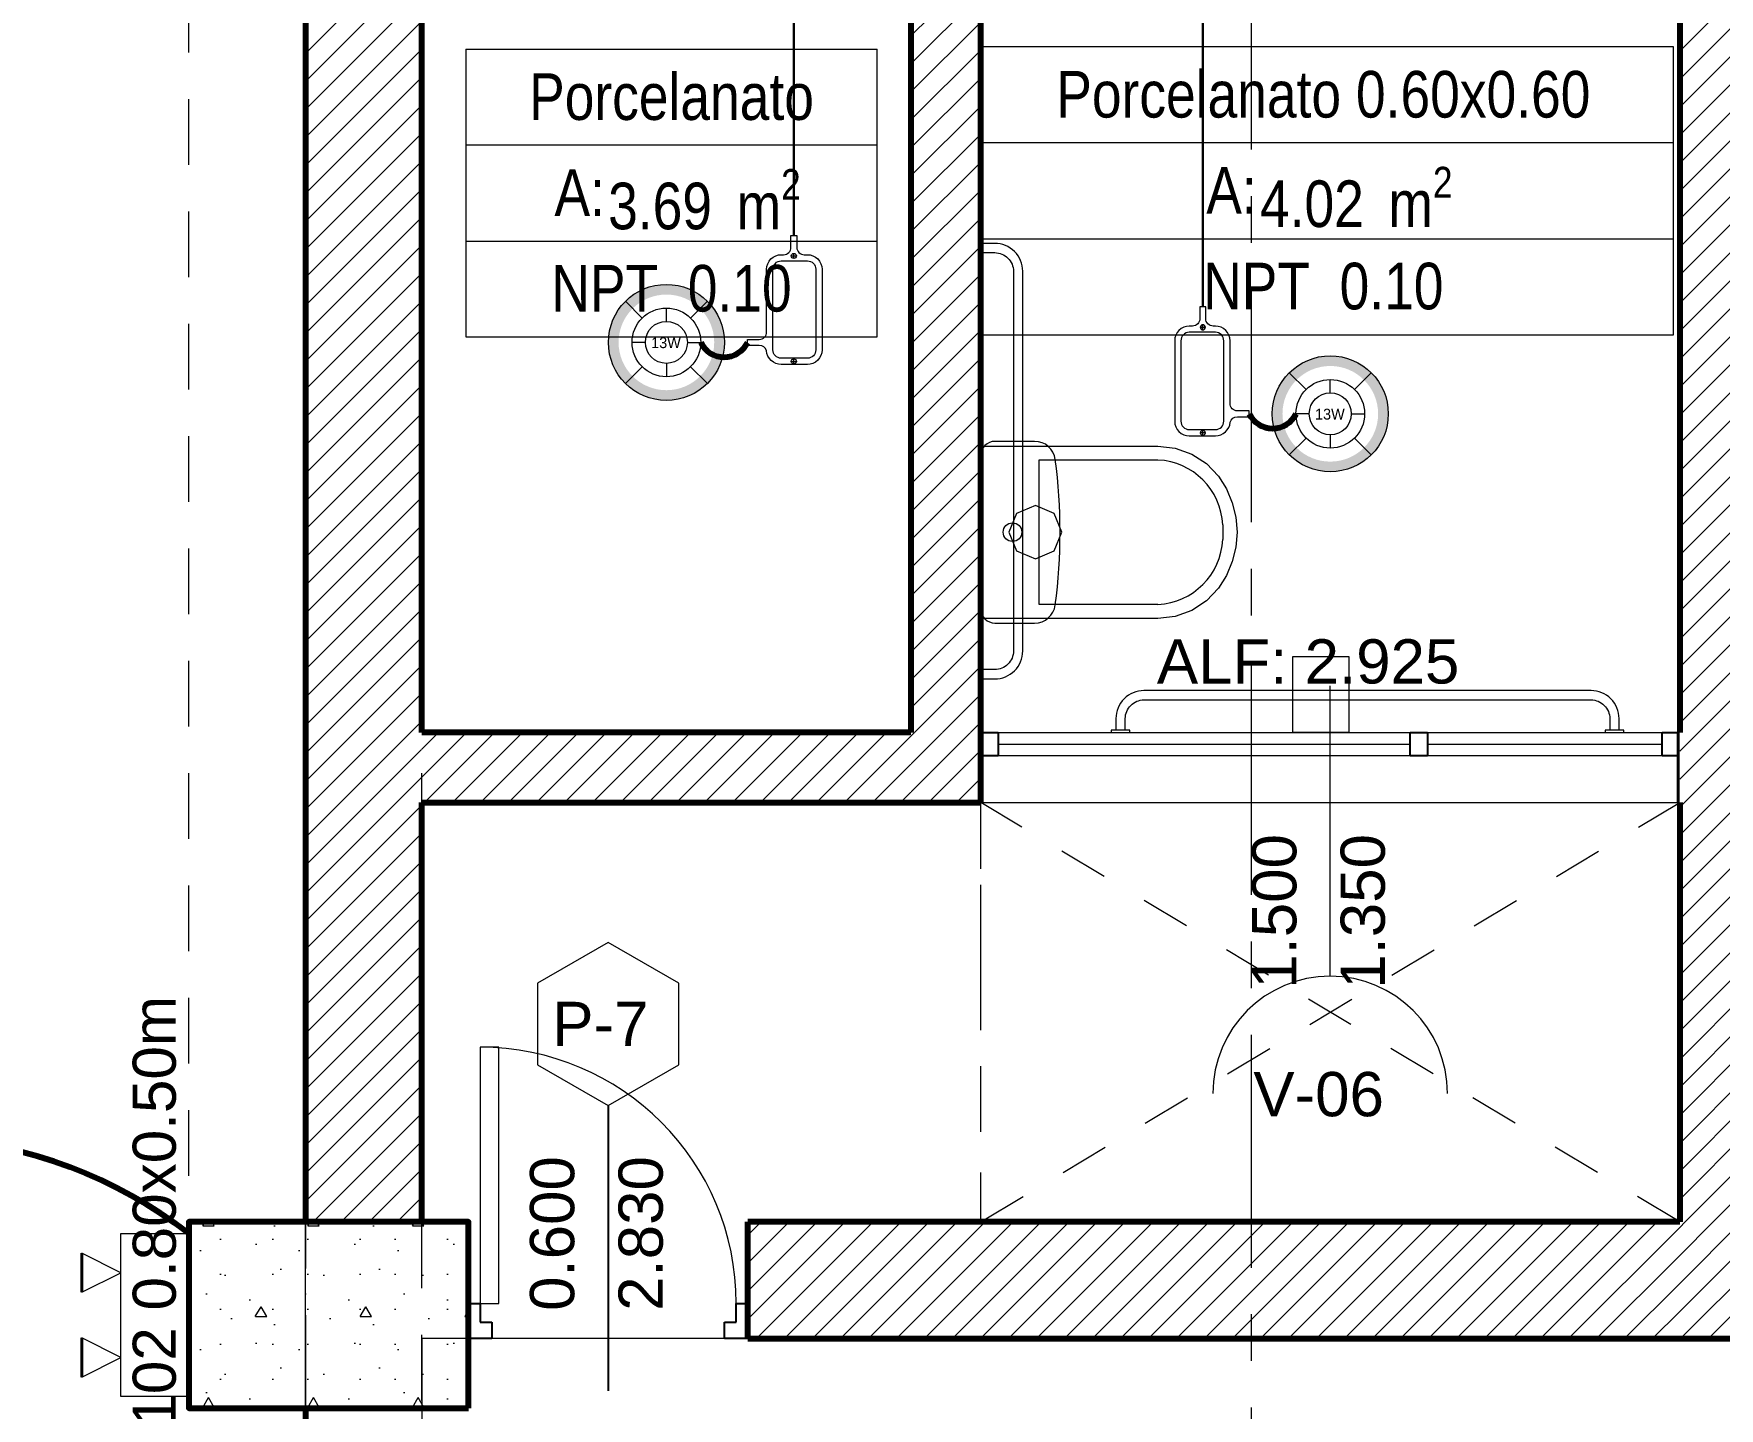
# Model space of a CAD drawing. Header units: inches. Extents: x -38 to 5698, y -33 to 92.
# Drawn here: x 43.737 to 47.355, y 11.3 to 14.25 of the extents above; entities that cross this region are included whole.
import ezdxf
from ezdxf.lldxf.tags import DXFTag

# ---------------------------------------------------------------- set-up
doc = ezdxf.new("R2010")
doc.units = ezdxf.units.IN
doc.header["$MEASUREMENT"] = 0
doc.set_wipeout_variables(frame=1)
for name, pattern in [('CONTINUA', [0]), ('Hidden Line', [0.195611, 0.141111, -0.0545]), ('Oculto', [0.15875, 0.105833, -0.052917]), ('Punto & Raya', [0.65, 0.5, -0.075, 0, -0.075]), ('Rayas', [0.282222, 0.141111, -0.141111]), ('Wipeout_Contour', [1, 0, -1])]:
    doc.linetypes.add(name, pattern=pattern)
for name, color, linetype, lineweight in [('00_IE_Luminarias', 6, 'Continuous', 30), ('01 IE LUM LED AD DN570C', 1, 'Continuous', 13), ('ALUMBRADO_CONDUIT', 30, 'CONDUIT1', 30), ('CABLEADO EXT.', 3, 'PVCSUBT', 30), ('pulsador', 4, 'Continuous', 40), ('Simb_Alumbrado', 140, 'CONTINUA', 30)]:
    doc.layers.add(name, color=color, linetype=linetype, lineweight=lineweight)
for name, color, linetype in [('02 _ ARQ _ ALB _ Ejes Generales', 7, 'Continuous'), ('02 _ ARQ _ ZON _ Espacio.3D', 7, 'Continuous'), ('08 _ STR _ EXT _ 06 Columnas', 7, 'Continuous'), ('08 _ STR _ EXT _ 07 Losa Aligerada', 7, 'Continuous'), ('08 _ STR _ EXT _ 09 Vigas', 7, 'Continuous'), ('08 _ STR _ EXT _ 10 Vereda Exterior', 7, 'Continuous'), ('Dibujo 2D - General', 7, 'Continuous'), ('Estructura - 04 MURO', 7, 'Continuous'), ('Interior - Sanitarios', 7, 'Continuous'), ('Marcador - Secciones', 251, 'Continuous'), ('Notas - Etiquetas', 251, 'Continuous')]:
    doc.layers.add(name, color=color, linetype=linetype)
doc.styles.add('Estilo_Generado_4', font='swisse.ttf')
doc.styles.add('Estilo_Generado_9', font='ARIALN.TTF')
doc.styles.add('{18b73a54-fa43-428c-adcb-c1c7bbdf2c84}', font='Simplex.shx')
tags = doc.linetypes.add('CONDUIT', pattern='A,1.5,-0.210535,["con",{18b73a54-fa43-428c-adcb-c1c7bbdf2c84},S=0.2,R=0,X=0,Y=-0.065594],-0.702384', length=2.412919).pattern_tags.tags
tags[6] = DXFTag(74, 10)
tags = doc.linetypes.add('CONDUIT1', pattern='A,1,-0.19772,["con",{18b73a54-fa43-428c-adcb-c1c7bbdf2c84},S=0.2,R=0,X=0,Y=-0.065594],-0.593642', length=1.791362).pattern_tags.tags
tags[6] = DXFTag(74, 10)
tags = doc.linetypes.add('PVCSUBT', pattern='A,0.6,-0.3,0.6,-0.075691,["PVC",Standard,S=0.2,R=0,X=0,Y=-0.093724],-0.621005', length=2.196696).pattern_tags.tags
tags[10] = DXFTag(74, 10)
pattern_1 = [(45, (0, 0), (-0.030052038, 0.030052038), [])]

# ---------------------------------------------------------------- blocks, each defined once
blk = doc.blocks.new('CAJA OVAL TIPO L')
at = {"layer": 'Simb_Alumbrado', "lineweight": 13}
blk.add_lwpolyline([(-0.0491, -0.079), (-0.0491, -0.0343, -0.380413), (-0.0258, -0.0088), (-0.0258, -0.0088, 0.341426), (-0.0164, 0.0033), (-0.0164, 0.0236), (-0.0063, 0.0236), (-0.0063, 0.0033, 0.414214), (0.0063, -0.0092), (0.1138, -0.0092, -0.414214), (0.1388, -0.0343), (0.1388, -0.0382, 0.414214), (0.1513, -0.0508), (0.1716, -0.0508), (0.1716, -0.0609), (0.1513, -0.0609, 0.414214), (0.1388, -0.0734), (0.1388, -0.079, -0.414214), (0.1138, -0.104), (-0.0241, -0.104, -0.414214), (-0.0491, -0.079, 0.414214)], format="xyb", dxfattribs=at)
blk.add_lwpolyline([(-0.0241, -0.0199), (0.1138, -0.0199, -0.414214), (0.1282, -0.0343), (0.1282, -0.079, -0.414214), (0.1138, -0.0934), (-0.0241, -0.0934, -0.414214), (-0.0384, -0.079), (-0.0384, -0.0343, -0.414214)], format="xyb", close=True, dxfattribs=at)
for points in [[(-0.0483, -0.0558), (-0.0395, -0.0558)], [(-0.0439, -0.0514), (-0.0439, -0.0602)], [(0.1323, -0.0558), (0.1411, -0.0558)], [(0.1367, -0.0514), (0.1367, -0.0602)]]:
    blk.add_lwpolyline(points, dxfattribs=at)
for centre in [(-0.0439, -0.0558), (0.1367, -0.0558)]:
    blk.add_circle(centre, 0.00438, dxfattribs=at)
blk = doc.blocks.new('LUM DN570C')
at = {"layer": '01 IE LUM LED AD DN570C'}
h = blk.add_hatch(color=256, dxfattribs=at)
edge = h.paths.add_edge_path()
edge.add_arc((0, 0), 0.1344, 0, 360)
edge = h.paths.add_edge_path(flags=17)
edge.add_arc((0, 0), 0.1108, 0, 360)
for p, q in [((-0.0561, 0.0563), (-0.0949, 0.0952)), ((0.0561, 0.0563), (0.0949, 0.0952)), ((-0.0561, -0.0563), (-0.0949, -0.0952)), ((0.0561, -0.0563), (0.0949, -0.0952))]:
    blk.add_line(p, q, dxfattribs=at)
at = {"layer": '01 IE LUM LED AD DN570C', "ltscale": 0.4}
for p, q in [((0, 0.0487), (0, 0.0795)), ((-0.0487, 0), (-0.0795, 0)), ((0.0487, 0), (0.0795, 0)), ((0, -0.0487), (0, -0.0795))]:
    blk.add_line(p, q, dxfattribs=at)
at = {"layer": '01 IE LUM LED AD DN570C'}
for radius in [0.1344, 0.0795]:
    blk.add_circle((0, 0), radius, dxfattribs=at)
at = {"layer": '01 IE LUM LED AD DN570C', "ltscale": 0.4}
blk.add_circle((0, 0), 0.0487, dxfattribs=at)
at = {"color": 1, "linetype": 'ByBlock', "lineweight": 80, "insert": (-0.0353, 0.0117), "char_height": 0.025, "width": 0.622217, "attachment_point": 1}
blk.add_mtext('13W ', dxfattribs=at)
blk = doc.blocks.new('luz de emergencia')
at = {"color": 5, "lineweight": 40}
for p, q in [((164.1493, 48.9365, -0.0001), (164.2333, 48.9365, -0.0001)), ((164.3313, 48.9365, -0.0001), (164.4153, 48.9365, -0.0001))]:
    blk.add_line(p, q, dxfattribs=at)
at = {"layer": '00_IE_Luminarias', "color": 5, "linetype": 'Continuous', "lineweight": 13}
for p, q in [((164.1913, 49.0205, -0.0001), (164.1493, 48.9365, -0.0001)), ((164.2333, 48.9365, -0.0001), (164.1913, 49.0205, -0.0001)), ((164.3733, 49.0205, -0.0001), (164.3313, 48.9365, -0.0001)), ((164.4153, 48.9365, -0.0001), (164.3733, 49.0205, -0.0001))]:
    blk.add_line(p, q, dxfattribs=at)
at = {"layer": '00_IE_Luminarias', "color": 5, "linetype": 'Continuous', "lineweight": 13, "elevation": -0.0001}
blk.add_lwpolyline([(164.4573, 49.0205), (164.1073, 49.0205), (164.1073, 49.1666), (164.4573, 49.1665)], close=True, dxfattribs=at)

msp = doc.modelspace()

# ---------------------------------------------------------------- hatches: boundary and pattern name
at = {"layer": '08 _ STR _ EXT _ 10 Vereda Exterior', "linetype": 'Continuous', "lineweight": 13}
h = msp.add_hatch(dxfattribs=at)
h.set_pattern_fill('RETÍCULA_100X100_0002', color=251, style=0, pattern_type=2)
h.set_pattern_definition([(360, (3.7574, 18.3027), (0, 2.53199), []), (90, (3.7574, 18.3027), (-3.6, 0), [])])
h.paths.add_polyline_path([(2.17, 3.6213), (4.2913, 1.5), (9.32, 1.5), (9.32, 6.5), (40.52, 6.5), (40.52, 1.5), (52.92, 1.5), (52.92, 19.0859), (51.57, 19.0859), (51.57, 7.2), (9.07, 7.2), (9.07, 7.85), (6.5201, 7.85, -0.414214), (6.2701, 8.1), (6.2701, 8.85, -0.414213), (6.5201, 9.1), (9.07, 9.1), (9.07, 12), (6.5201, 12, -0.414214), (6.2701, 12.25), (6.2701, 13, -0.414213), (6.5201, 13.25), (9.07, 13.25), (9.07, 16.15), (6.5201, 16.15, -0.414214), (6.2701, 16.4), (6.2701, 17.15, -0.414213), (6.5201, 17.4), (8.77, 17.4), (8.7706, 21.0499), (2.17, 21.0499)])

# ---------------------------------------------------------------- linework, layer by layer
at = {"layer": '02 _ ARQ _ ZON _ Espacio.3D', "color": 252, "linetype": 'Continuous', "lineweight": 13}
for p, q in [((47.2566, 14.222), (45.7537, 14.222)), ((45.7537, 14.222), (45.7537, 13.6043)), ((47.2566, 13.6043), (47.2566, 14.222)), ((44.6643, 14.2173), (44.6643, 13.5996)), ((44.6643, 14.2173), (45.5477, 14.2173)), ((45.5477, 13.5996), (45.5477, 14.2173)), ((45.5477, 14.0114), (44.6643, 14.0114)), ((47.2566, 14.0161), (45.7537, 14.0161)), ((44.6643, 13.8055), (45.5477, 13.8055)), ((45.7537, 13.8102), (47.2566, 13.8102)), ((45.7537, 13.6043), (47.2566, 13.6043)), ((44.6643, 13.5996), (45.5477, 13.5996))]:
    msp.add_line(p, q, dxfattribs=at)
at = {"layer": '02 _ ARQ _ ZON _ Espacio.3D', "color": 254, "linetype": 'Continuous', "lineweight": 0, "flags": 128}
msp.add_lwpolyline([(37.77, 7.45), (43.67, 7.45), (43.67, 7.7), (44.07, 7.7), (44.07, 8.1), (44.32, 8.1), (44.32, 16.1), (44.07, 16.1), (44.07, 16.9), (43.47, 16.9), (43.47, 17.4), (44.57, 17.4), (44.57, 16.25), (45.7699, 16.25), (45.7699, 15.5372), (47.42, 15.5372), (47.42, 15.1937), (48.32, 15.1937), (48.32, 15.5372), (48.32, 17.1), (47.82, 17.1), (47.82, 19.05)], dxfattribs=at)
at = {"layer": '02 _ ARQ _ ZON _ Espacio.3D', "color": 9, "linetype": 'Continuous', "lineweight": 5, "flags": 128}
msp.add_lwpolyline([(45.6199, 16.1), (44.32, 16.1), (44.32, 15.4), (44.57, 15.4), (44.57, 12.7505), (45.6199, 12.7505), (45.6199, 16.1)], dxfattribs=at)
for points in [[(47.27, 12.7505), (47.27, 15.3872), (46.67, 15.3872), (46.67, 15.4622), (45.7699, 15.4622), (45.7699, 12.7505)], [(44.57, 7.45), (48.77, 7.45), (48.77, 11.45), (44.57, 11.45)]]:
    msp.add_lwpolyline(points, close=True, dxfattribs=at)
at = {"layer": '08 _ STR _ EXT _ 07 Losa Aligerada', "color": 254, "linetype": 'Rayas', "lineweight": 18, "flags": 128}
msp.add_lwpolyline([(47.27, 11.7), (45.77, 11.7), (45.77, 12.6005), (47.27, 12.6005)], close=True, dxfattribs=at)
at = {"layer": '08 _ STR _ EXT _ 09 Vigas', "color": 251, "linetype": 'Hidden Line', "lineweight": 13}
msp.add_line((44.07, 7.7), (44.07, 16.9), dxfattribs=at)
at = {"layer": 'ALUMBRADO_CONDUIT', "color": 30, "lineweight": 30, "ltscale": 0.4, "true_color": 0xf26722}
for p, q in [((45.3685, 14.6953), (45.3686, 13.8173)), ((46.2464, 13.664), (46.2464, 14.6516))]:
    msp.add_line(p, q, dxfattribs=at)
at = {"layer": 'CABLEADO EXT.', "color": 3, "lineweight": 80}
for centre, radius, start, end in [((45.2188, 13.6118), 0.0556, 205.4571, 334.5429), ((46.3962, 13.4585), 0.0556, 205.4571, 334.5429), ((43.4657, 10.8928), 0.9884, 52.3155, 119.5947)]:
    msp.add_arc(centre, radius, start, end, dxfattribs=at)
at = {"layer": 'Estructura - 04 MURO', "color": 165, "linetype": 'Continuous', "lineweight": 15}
for p, q in [((46.52, 12.2274), (46.52, 12.8505)), ((45.8074, 12.7255), (46.6912, 12.7255)), ((46.6912, 12.7005), (45.8074, 12.7005)), ((46.7287, 12.7255), (47.2325, 12.7255)), ((47.2325, 12.7005), (46.7287, 12.7005)), ((44.695, 12.075), (44.695, 11.525)), ((44.735, 12.075), (44.695, 12.075)), ((44.735, 11.525), (44.735, 12.075)), ((44.695, 11.525), (44.735, 11.525))]:
    msp.add_line(p, q, dxfattribs=at)
at = {"layer": 'Estructura - 04 MURO', "color": 165, "linetype": 'Continuous', "lineweight": 25}
for p, q in [((45.8074, 12.7505), (45.8074, 12.7005)), ((46.6912, 12.7005), (46.6912, 12.7505)), ((46.6912, 12.7505), (46.7287, 12.7505)), ((46.7287, 12.7505), (46.7287, 12.7005)), ((47.2325, 12.7005), (47.2325, 12.7505)), ((47.2325, 12.7505), (47.27, 12.7505)), ((46.7287, 12.7005), (46.6912, 12.7005)), ((47.27, 12.7005), (47.2325, 12.7005)), ((44.67, 11.45), (44.67, 11.525)), ((44.67, 11.525), (44.695, 11.525)), ((44.695, 11.525), (44.695, 11.485)), ((45.245, 11.485), (45.245, 11.525)), ((44.695, 11.485), (44.72, 11.485)), ((44.72, 11.485), (44.72, 11.45)), ((45.22, 11.45), (45.22, 11.485)), ((45.22, 11.485), (45.245, 11.485)), ((44.72, 11.45), (44.67, 11.45))]:
    msp.add_line(p, q, dxfattribs=at)
at = {"layer": 'Estructura - 04 MURO', "color": 7, "linetype": 'Continuous', "lineweight": 80}
for p, q in [((47.27, 12.6005), (47.27, 12.7505)), ((44.67, 11.45), (44.67, 11.7))]:
    msp.add_line(p, q, dxfattribs=at)
at = {"layer": 'Estructura - 04 MURO', "color": 152, "linetype": 'Continuous', "lineweight": 25}
msp.add_line((44.97, 11.95), (44.97, 11.3375), dxfattribs=at)
at = {"layer": 'Estructura - 04 MURO', "color": 251, "linetype": 'Continuous', "lineweight": 13, "flags": 128}
msp.add_lwpolyline([(44.97, 12.3), (44.8184, 12.2125), (44.8184, 12.0375), (44.97, 11.95), (45.1215, 12.0375), (45.1215, 12.2125)], close=True, dxfattribs=at)
msp.add_lwpolyline([(46.7718, 11.9755, 1), (46.2681, 11.9755)], format="xyb", dxfattribs=at)
at = {"layer": 'Estructura - 04 MURO', "color": 7, "linetype": 'Continuous', "lineweight": 80, "flags": 128}
msp.add_lwpolyline([(44.32, 11.3), (44.32, 8.1)], dxfattribs=at)
at = {"layer": 'Estructura - 04 MURO', "color": 175, "linetype": 'Continuous', "lineweight": 15}
msp.add_arc((44.695, 11.525), 0.55, 0, 90, dxfattribs=at)
at = {"layer": 'Interior - Sanitarios', "color": 205, "linetype": 'Continuous', "lineweight": 13}
for p, q in [((45.8948, 13.0255), (45.8948, 13.3355)), ((45.8948, 13.3355), (46.1498, 13.3355)), ((45.8466, 13.2208), (45.8299, 13.1805)), ((45.8869, 13.2375), (45.8466, 13.2208)), ((45.9273, 13.2208), (45.8869, 13.2375)), ((45.9439, 13.1805), (45.9273, 13.2208)), ((45.7499, 13.1965), (45.7499, 13.1645)), ((45.7699, 13.1965), (45.7499, 13.1965)), ((45.8299, 13.1805), (45.8466, 13.1402)), ((45.9273, 13.1402), (45.9439, 13.1805)), ((46.2891, 13.1961), (46.2891, 13.1649)), ((45.7699, 13.1645), (45.7499, 13.1645)), ((45.8466, 13.1402), (45.8869, 13.1235)), ((45.8869, 13.1235), (45.9273, 13.1402)), ((46.1498, 13.0255), (45.8948, 13.0255))]:
    msp.add_line(p, q, dxfattribs=at)
at = {"layer": 'Interior - Sanitarios', "color": 205, "linetype": 'Continuous', "lineweight": 13, "flags": 128}
for points in [[(45.7749, 13.8105), (45.7699, 13.8105), (45.7699, 13.7705), (45.7749, 13.7705), (45.7749, 13.8105)], [(46.0899, 12.7555), (46.0499, 12.7555), (46.0499, 12.7505), (46.0899, 12.7505), (46.0899, 12.7555)], [(47.1499, 12.7555), (47.1099, 12.7555), (47.1099, 12.7505), (47.1499, 12.7505), (47.1499, 12.7555)]]:
    msp.add_lwpolyline(points, dxfattribs=at)
for points in [[(45.7699, 13.0155, 0.414214), (45.7999, 12.9855), (45.8853, 12.9855, 0.375967), (45.9296, 13.0243, 0.066259), (45.9296, 13.3367, 0.375967), (45.8853, 13.3755), (45.7999, 13.3755, 0.414214), (45.7699, 13.3455)], [(47.1399, 12.7555), (47.1399, 12.7805, 0.414214), (47.0799, 12.8405), (46.1199, 12.8405, 0.414214), (46.0599, 12.7805), (46.0599, 12.7555)], [(46.0799, 12.7555), (46.0799, 12.7805, -0.414214), (46.1199, 12.8205), (47.0799, 12.8205, -0.414214), (47.1199, 12.7805), (47.1199, 12.7555)]]:
    msp.add_lwpolyline(points, format="xyb", dxfattribs=at)
for points in [[(46.1499, 12.9955), (45.7699, 12.9955), (45.7699, 13.3655), (46.1499, 13.3655), (46.1873, 13.3612), (46.2226, 13.3483), (46.2541, 13.3278), (46.2799, 13.3005), (46.2971, 13.2733), (46.3097, 13.2437), (46.3174, 13.2125), (46.3199, 13.1805), (46.3174, 13.1485), (46.3097, 13.1173), (46.2971, 13.0877), (46.2799, 13.0605), (46.2541, 13.0332), (46.2226, 13.0127), (46.1873, 12.9998)], [(46.5599, 12.9135), (46.5599, 12.7505), (46.4399, 12.7505), (46.4399, 12.9135)]]:
    msp.add_lwpolyline(points, close=True, dxfattribs=at)
at = {"layer": 'Interior - Sanitarios', "color": 205, "linetype": 'Continuous', "lineweight": 13}
msp.add_circle((45.8379, 13.1805), 0.02, dxfattribs=at)
at = {"layer": 'Interior - Sanitarios', "color": 175, "linetype": 'Continuous', "lineweight": 13}
for centre, start, end in [((46.1431, 13.1894), 2.6117, 87.34), ((46.1431, 13.1716), 272.66, 357.3883)]:
    msp.add_arc(centre, 0.1462, start, end, dxfattribs=at)

# ---------------------------------------------------------------- block references
at = {"layer": '01 IE LUM LED AD DN570C', "color": 1, "lineweight": 5, "xscale": 0.9263905751172247, "yscale": 0.9263905751172247, "zscale": 0.9263905751172247}
for p in [(45.095, 13.5879), (46.52, 13.4346)]:
    msp.add_blockref('LUM DN570C', p, dxfattribs=at)
at = {"layer": 'ALUMBRADO_CONDUIT', "linetype": 'CONDUIT', "lineweight": 30, "yscale": 1.253906979044094, "zscale": 1.253906979044094}
for p, xscale, rotation in [((45.2986, 13.6021), 1.253906979044094, 90), ((46.3164, 13.4488), -1.253906979044094, 270)]:
    msp.add_blockref('CAJA OVAL TIPO L', p, dxfattribs=dict(at, xscale=xscale, rotation=rotation))
at = {"layer": 'pulsador', "color": 4, "lineweight": 40, "rotation": 270}
msp.add_blockref('luz de emergencia', (-5.0966, 175.7823, 0.0001), dxfattribs=at)

# ---------------------------------------------------------------- texts
at = {"layer": '02 _ ARQ _ ZON _ Espacio.3D', "color": 252, "lineweight": 25, "char_height": 0.1, "attachment_point": 2, "style": 'Estilo_Generado_9'}
for s, insert in [('\\A1;{\\pqc;\\pt0;\\fArial Narrow|b0|i0|c0|p34;}', (44.7982, 14.1967)), ('\\A1;{\\pqc;\\pt0;\\fArial Narrow|b0|i0|c0|p34;}', (45.9282, 14.2014)), ('\\A1;{\\pqc;\\pt0;\\fArial Narrow|b0|i0|c0|p34;Porcelanato}', (45.106, 14.1654)), ('\\A1;{\\pqc;\\pt0;\\fArial Narrow|b0|i0|c0|p34;Porcelanato 0.60x0.60}', (46.5051, 14.1705)), ('\\A1;{\\pqc;\\pt0,0.3;\\fArial Narrow|b0|i0|c0|p34;4.02\\fArial Narrow|b0|i0|c0|p34;\\A1{\\H.66x;\\S^  ;}\\fArial Narrow|b0|i0|c0|p34; m\\fArial Narrow|b0|i0|c0|p34;\\A1{\\H.66x;\\S2^  ;}}', (46.5757, 13.9647)), ('\\A1;{\\pqc;\\pt0;\\fArial Narrow|b0|i0|c0|p34;A: }', (44.9089, 13.9595)), ('\\A1;{\\pqc;\\pt0,0.3;\\fArial Narrow|b0|i0|c0|p34;3.69\\fArial Narrow|b0|i0|c0|p34;\\A1{\\H.66x;\\S^  ;}\\fArial Narrow|b0|i0|c0|p34; m\\fArial Narrow|b0|i0|c0|p34;\\A1{\\H.66x;\\S2^  ;}}', (45.1766, 13.9599)), ('\\A1;{\\pqc;\\pt0;\\fArial Narrow|b0|i0|c0|p34;A: }', (46.308, 13.9642)), ('\\A1;{\\pqc;\\pt0;\\fArial Narrow|b0|i0|c0|p34;}', (44.8462, 13.7849)), ('\\A1;{\\pqc;\\pt0;\\fArial Narrow|b0|i0|c0|p34;}', (46.2454, 13.7896)), ('\\A1;{\\pqc;\\pt0;\\fArial Narrow|b0|i0|c0|p34;NPT  0.10}', (45.106, 13.7541)), ('\\A1;{\\pqc;\\pt0;\\fArial Narrow|b0|i0|c0|p34;NPT  0.10}', (46.5051, 13.7588))]:
    msp.add_mtext(s, dxfattribs=dict(at, insert=insert))
at = {"layer": 'Estructura - 04 MURO', "color": 251, "lineweight": 25, "char_height": 0.095, "attachment_point": 7, "style": 'Estilo_Generado_4'}
for s, insert in [('\\A1;{\\pql;\\pt0;\\fSwis721 Ex BT|b0|i0|c0|p34;ALF: 2.925\\fSwis721 Ex BT|b0|i0|c0|p34;\\A1{\\H.66x;\\S^  ;}\\fSwis721 Ex BT|b0|i0|c0|p34;\\fSwis721 Ex BT|b0|i0|c0|p34;}', (46.1478, 12.8279)), ('\\A1;{\\pql;\\pt0;\\fSwis721 Ex BT|b0|i0|c0|p34;P-7\\fSwis721 Ex BT|b0|i0|c0|p34;\\fSwis721 Ex BT|b0|i0|c0|p34;\\fSwis721 Ex BT|b0|i0|c0|p34;}', (44.8501, 12.0775)), ('\\A1;{\\pql;\\pt0;\\fSwis721 Ex BT|b0|i0|c0|p34;V-06\\fSwis721 Ex BT|b0|i0|c0|p34;\\fSwis721 Ex BT|b0|i0|c0|p34;\\fSwis721 Ex BT|b0|i0|c0|p34;}', (46.3549, 11.9255))]:
    msp.add_mtext(s, dxfattribs=dict(at, insert=insert))
at = {"layer": 'Estructura - 04 MURO', "color": 251, "lineweight": 25, "char_height": 0.095, "attachment_point": 7, "rotation": 90, "style": 'Estilo_Generado_4'}
for s, insert in [('\\A1;{\\pql;\\pt0;\\fSwis721 Ex BT|b0|i0|c0|p34;1.500\\fSwis721 Ex BT|b0|i0|c0|p34;\\A1{\\H.66x;\\S^  ;}\\fSwis721 Ex BT|b0|i0|c0|p34;\\fSwis721 Ex BT|b0|i0|c0|p34;}', (46.4749, 12.2005)), ('\\A1;{\\pql;\\pt0;\\fSwis721 Ex BT|b0|i0|c0|p34;1.350\\fSwis721 Ex BT|b0|i0|c0|p34;\\A1{\\H.66x;\\S^  ;}\\fSwis721 Ex BT|b0|i0|c0|p34;\\fSwis721 Ex BT|b0|i0|c0|p34;}', (46.6649, 12.2005)), ('\\A1;{\\pql;\\pt0;\\fSwis721 Ex BT|b0|i0|c0|p34;0.600\\fSwis721 Ex BT|b0|i0|c0|p34;\\A1{\\H.66x;\\S^  ;}\\fSwis721 Ex BT|b0|i0|c0|p34;\\fSwis721 Ex BT|b0|i0|c0|p34;}', (44.9249, 11.5091)), ('\\A1;{\\pql;\\pt0;\\fSwis721 Ex BT|b0|i0|c0|p34;2.830\\fSwis721 Ex BT|b0|i0|c0|p34;\\A1{\\H.66x;\\S^  ;}\\fSwis721 Ex BT|b0|i0|c0|p34;\\fSwis721 Ex BT|b0|i0|c0|p34;}', (45.1149, 11.5091))]:
    msp.add_mtext(s, dxfattribs=dict(at, insert=insert))
at = {"layer": 'Notas - Etiquetas', "color": 8, "linetype": 'Continuous', "lineweight": 13, "insert": (44.0433, 10.9066), "char_height": 0.0925, "attachment_point": 7, "rotation": 90, "style": 'Estilo_Generado_4'}
msp.add_mtext('\\A1;{\\pql;\\fSwis721 Ex BT|b0|i0|c0|p34;VIGA-102\\fSwis721 Ex BT|b0|i0|c0|p34; \\fSwis721 Ex BT|b0|i0|c0|p34;0.80\\fSwis721 Ex BT|b0|i0|c0|p34;x\\fSwis721 Ex BT|b0|i0|c0|p34;0.50\\fSwis721 Ex BT|b0|i0|c0|p34;m}', dxfattribs=at)

# ---------------------------------------------------------------- next in the draw order: wipeouts: each hides what was drawn before it
at = {"color": 254, "linetype": 'Wipeout_Contour', "lineweight": 0, "ltscale": 185.980303}
msp.add_wipeout([(44.32, 11.7), (44.57, 11.7), (44.57, 15.4), (44.32, 15.4)], dxfattribs=at).dxf.layer = 'Estructura - 04 MURO'
at = {"color": 254, "linetype": 'Wipeout_Contour', "lineweight": 0, "ltscale": 141.705974}
msp.add_wipeout([(45.7699, 12.7505), (45.6199, 12.6005), (45.7699, 12.6005)], dxfattribs=at).dxf.layer = 'Estructura - 04 MURO'

# ---------------------------------------------------------------- next in the draw order: hatches: boundary and pattern name
at = {"layer": '08 _ STR _ EXT _ 06 Columnas', "linetype": 'Continuous', "lineweight": 9}
h = msp.add_hatch(dxfattribs=at)
h.set_pattern_fill('HORMIGÓN_EN_MASA_0002', style=0, pattern_type=2)
h.set_pattern_definition([(0, (0, 0), (0, 0.3897114), [0.024375, -0.200625]), (0, (0.1125, 0.19486), (0, 0.3897114), [0.024375, -0.200625]), (60, (0, 0), (-0.3375, 0.1948557), [0.024375, -0.200625]), (60, (0.225, 0), (-0.3375, 0.1948557), [0.024375, -0.200625]), (120, (0.02437, 0), (0.3375, 0.1948557), [0.024375, -0.200625]), (120, (0.24938, 0), (0.3375, 0.1948557), [0.024375, -0.200625]), (0, (0, 0.0375), (0, 0.075), [0, -0.075, 0, -0.1125]), (45, (0.0375, 0.0375), (-0.05303301, 0.05303301), [0, -0.05625, 0, -0.09375])])
h.paths.add_polyline_path([(44.67, 11.3), (44.67, 11.7), (44.07, 11.7), (44.07, 11.3)])
at = {"layer": 'Estructura - 04 MURO', "linetype": 'Continuous', "lineweight": 5}
h = msp.add_hatch(dxfattribs=at)
h.set_pattern_fill('LADRILLO_COMÚN_0002', color=252, style=0, pattern_type=2)
h.set_pattern_definition(pattern_1)
h.paths.add_polyline_path([(44.32, 11.7), (44.57, 11.7), (44.57, 15.4), (44.32, 15.4)])
h = msp.add_hatch(dxfattribs=at)
h.set_pattern_fill('LADRILLO_COMÚN_0002', color=252, style=0, pattern_type=2)
h.set_pattern_definition(pattern_1)
h.paths.add_polyline_path([(45.7699, 12.7505), (45.6199, 12.6005), (45.7699, 12.6005)])

# ---------------------------------------------------------------- next in the draw order: linework, layer by layer
at = {"layer": '02 _ ARQ _ ALB _ Ejes Generales', "color": 251, "linetype": 'Punto & Raya', "lineweight": 13}
msp.add_line((44.32, 45.9), (44.32, 2.05), dxfattribs=at)
at = {"layer": '08 _ STR _ EXT _ 06 Columnas', "color": 7, "linetype": 'Continuous', "lineweight": 80, "flags": 128}
msp.add_lwpolyline([(44.67, 11.3), (44.67, 11.7), (44.07, 11.7), (44.07, 11.3)], close=True, dxfattribs=at)
at = {"layer": 'Estructura - 04 MURO', "color": 7, "linetype": 'Continuous', "lineweight": 80, "flags": 128}
for points in [[(44.32, 15.4), (44.32, 11.7)], [(44.57, 12.7505), (44.57, 15.4)], [(44.57, 11.7), (44.57, 12.6005)]]:
    msp.add_lwpolyline(points, dxfattribs=at)

# ---------------------------------------------------------------- next in the draw order: wipeouts: each hides what was drawn before it
at = {"color": 254, "linetype": 'Wipeout_Contour', "lineweight": 0, "ltscale": 142.832417}
msp.add_wipeout([(45.6199, 12.6005), (45.7699, 12.7505), (45.6199, 12.7505)], dxfattribs=at).dxf.layer = 'Estructura - 04 MURO'

# ---------------------------------------------------------------- next in the draw order: hatches: boundary and pattern name
at = {"layer": 'Estructura - 04 MURO', "linetype": 'Continuous', "lineweight": 5}
h = msp.add_hatch(dxfattribs=at)
h.set_pattern_fill('LADRILLO_COMÚN_0002', color=252, style=0, pattern_type=2)
h.set_pattern_definition(pattern_1)
h.paths.add_polyline_path([(45.6199, 12.6005), (45.7699, 12.7505), (45.6199, 12.7505)])

# ---------------------------------------------------------------- next in the draw order: linework, layer by layer
at = {"layer": 'Estructura - 04 MURO', "color": 165, "linetype": 'Continuous', "lineweight": 25}
msp.add_line((45.8074, 12.7005), (45.7699, 12.7005), dxfattribs=at)
at = {"layer": 'Estructura - 04 MURO', "color": 165, "linetype": 'Continuous', "lineweight": 15}
msp.add_line((45.7699, 12.6005), (47.27, 12.6005), dxfattribs=at)

# ---------------------------------------------------------------- next in the draw order: wipeouts: each hides what was drawn before it
at = {"color": 254, "linetype": 'Wipeout_Contour', "lineweight": 0, "ltscale": 191.767197}
msp.add_wipeout([(45.6199, 16.1), (45.6199, 12.7505), (45.7699, 12.7505), (45.7699, 16.1)], dxfattribs=at).dxf.layer = 'Estructura - 04 MURO'

# ---------------------------------------------------------------- next in the draw order: hatches: boundary and pattern name
at = {"layer": 'Estructura - 04 MURO', "linetype": 'Continuous', "lineweight": 5}
h = msp.add_hatch(dxfattribs=at)
h.set_pattern_fill('LADRILLO_COMÚN_0002', color=252, style=0, pattern_type=2)
h.set_pattern_definition(pattern_1)
h.paths.add_polyline_path([(45.6199, 16.1), (45.6199, 12.7505), (45.7699, 12.7505), (45.7699, 16.1)])

# ---------------------------------------------------------------- next in the draw order: linework, layer by layer
at = {"layer": 'Estructura - 04 MURO', "color": 165, "linetype": 'Continuous', "lineweight": 15}
msp.add_line((45.7699, 12.7505), (47.27, 12.7505), dxfattribs=at)
at = {"layer": 'Estructura - 04 MURO', "color": 165, "linetype": 'Continuous', "lineweight": 25}
msp.add_line((45.7699, 12.7505), (45.8074, 12.7505), dxfattribs=at)
at = {"layer": 'Estructura - 04 MURO', "color": 7, "linetype": 'Continuous', "lineweight": 80}
msp.add_line((45.7699, 12.6005), (45.7699, 12.7505), dxfattribs=at)
at = {"layer": 'Estructura - 04 MURO', "color": 7, "linetype": 'Continuous', "lineweight": 80, "flags": 128}
for points in [[(45.6199, 16.1), (45.6199, 12.7505)], [(45.7699, 12.7505), (45.7699, 15.3872)]]:
    msp.add_lwpolyline(points, dxfattribs=at)
at = {"layer": 'Interior - Sanitarios', "color": 205, "linetype": 'Continuous', "lineweight": 13, "flags": 128}
for points in [[(45.7749, 12.8655), (45.7999, 12.8655, 0.414214), (45.8599, 12.9255), (45.8599, 13.7405, 0.414214), (45.7999, 13.8005), (45.7749, 13.8005)], [(45.7749, 13.7805), (45.7999, 13.7805, -0.414214), (45.8399, 13.7405), (45.8399, 12.9255, -0.414214), (45.7999, 12.8855), (45.7749, 12.8855)]]:
    msp.add_lwpolyline(points, format="xyb", dxfattribs=at)
msp.add_lwpolyline([(45.7749, 12.8955), (45.7699, 12.8955), (45.7699, 12.8555), (45.7749, 12.8555), (45.7749, 12.8955)], dxfattribs=at)

# ---------------------------------------------------------------- next in the draw order: wipeouts: each hides what was drawn before it
at = {"color": 254, "linetype": 'Wipeout_Contour', "lineweight": 0, "ltscale": 197.09333}
msp.add_wipeout([(47.27, 15.3872), (47.27, 11.7), (47.42, 11.7), (47.42, 15.3872)], dxfattribs=at).dxf.layer = 'Estructura - 04 MURO'
at = {"color": 254, "linetype": 'Wipeout_Contour', "lineweight": 0, "ltscale": 187.375267}
msp.add_wipeout([(45.6199, 12.7505), (44.57, 12.7505), (44.57, 12.6005), (45.6199, 12.6005)], dxfattribs=at).dxf.layer = 'Estructura - 04 MURO'

# ---------------------------------------------------------------- next in the draw order: hatches: boundary and pattern name
at = {"layer": 'Estructura - 04 MURO', "linetype": 'Continuous', "lineweight": 5}
h = msp.add_hatch(dxfattribs=at)
h.set_pattern_fill('LADRILLO_COMÚN_0002', color=252, style=0, pattern_type=2)
h.set_pattern_definition(pattern_1)
h.paths.add_polyline_path([(47.27, 15.3872), (47.27, 11.7), (47.42, 11.7), (47.42, 15.3872)])
h = msp.add_hatch(dxfattribs=at)
h.set_pattern_fill('LADRILLO_COMÚN_0002', color=252, style=0, pattern_type=2)
h.set_pattern_definition(pattern_1)
h.paths.add_polyline_path([(45.6199, 12.7505), (44.57, 12.7505), (44.57, 12.6005), (45.6199, 12.6005)])

# ---------------------------------------------------------------- next in the draw order: linework, layer by layer
at = {"layer": '08 _ STR _ EXT _ 09 Vigas', "color": 251, "linetype": 'Hidden Line', "lineweight": 13}
msp.add_line((44.57, 7.7), (44.57, 16.9), dxfattribs=at)
at = {"layer": 'Estructura - 04 MURO', "color": 7, "linetype": 'Continuous', "lineweight": 80, "flags": 128}
for points in [[(47.27, 15.3872), (47.27, 12.7505)], [(45.6199, 12.7505), (44.57, 12.7505)], [(44.57, 12.6005), (45.7699, 12.6005)], [(47.27, 12.6005), (47.27, 11.7)]]:
    msp.add_lwpolyline(points, dxfattribs=at)

# ---------------------------------------------------------------- next in the draw order: wipeouts: each hides what was drawn before it
at = {"color": 254, "linetype": 'Wipeout_Contour', "lineweight": 0, "ltscale": 201.861553}
msp.add_wipeout([(50.97, 11.7), (47.27, 11.7), (47.27, 11.45), (50.97, 11.45)], dxfattribs=at).dxf.layer = 'Estructura - 04 MURO'

# ---------------------------------------------------------------- next in the draw order: hatches: boundary and pattern name
at = {"layer": 'Estructura - 04 MURO', "linetype": 'Continuous', "lineweight": 5}
h = msp.add_hatch(dxfattribs=at)
h.set_pattern_fill('LADRILLO_COMÚN_0002', color=252, style=0, pattern_type=2)
h.set_pattern_definition(pattern_1)
h.paths.add_polyline_path([(50.97, 11.7), (47.27, 11.7), (47.27, 11.45), (50.97, 11.45)])

# ---------------------------------------------------------------- next in the draw order: wipeouts: each hides what was drawn before it
at = {"color": 254, "linetype": 'Wipeout_Contour', "lineweight": 0, "ltscale": 190.7857}
msp.add_wipeout([(45.27, 11.7), (45.27, 11.45), (47.27, 11.45), (47.27, 11.7)], dxfattribs=at).dxf.layer = 'Estructura - 04 MURO'

# ---------------------------------------------------------------- next in the draw order: hatches: boundary and pattern name
at = {"layer": 'Estructura - 04 MURO', "linetype": 'Continuous', "lineweight": 5}
h = msp.add_hatch(dxfattribs=at)
h.set_pattern_fill('LADRILLO_COMÚN_0002', color=252, style=0, pattern_type=2)
h.set_pattern_definition(pattern_1)
h.paths.add_polyline_path([(45.27, 11.7), (45.27, 11.45), (47.27, 11.45), (47.27, 11.7)])

# ---------------------------------------------------------------- next in the draw order: linework, layer by layer
at = {"layer": 'Dibujo 2D - General', "color": 252, "linetype": 'Oculto', "lineweight": 13}
for p, q in [((45.7699, 11.7), (45.7699, 12.6005)), ((47.27, 11.7), (45.7699, 12.6005)), ((45.7699, 11.7), (47.27, 12.6005))]:
    msp.add_line(p, q, dxfattribs=at)
at = {"layer": 'Estructura - 04 MURO', "color": 7, "linetype": 'Continuous', "lineweight": 80}
msp.add_line((45.27, 11.45), (45.27, 11.7), dxfattribs=at)
at = {"layer": 'Estructura - 04 MURO', "color": 165, "linetype": 'Continuous', "lineweight": 25}
for p, q in [((45.245, 11.525), (45.27, 11.525)), ((45.27, 11.525), (45.27, 11.45)), ((45.27, 11.45), (45.22, 11.45))]:
    msp.add_line(p, q, dxfattribs=at)
at = {"layer": 'Estructura - 04 MURO', "color": 7, "linetype": 'Continuous', "lineweight": 80, "flags": 128}
for points in [[(47.27, 11.7), (45.27, 11.7)], [(45.27, 11.45), (48.77, 11.45)]]:
    msp.add_lwpolyline(points, dxfattribs=at)
at = {"layer": 'Marcador - Secciones', "color": 251, "linetype": 'Punto & Raya', "lineweight": 13}
msp.add_line((46.3506, 10.0018), (46.3506, 17.4928), dxfattribs=at)

doc.saveas('drawing.dxf')
